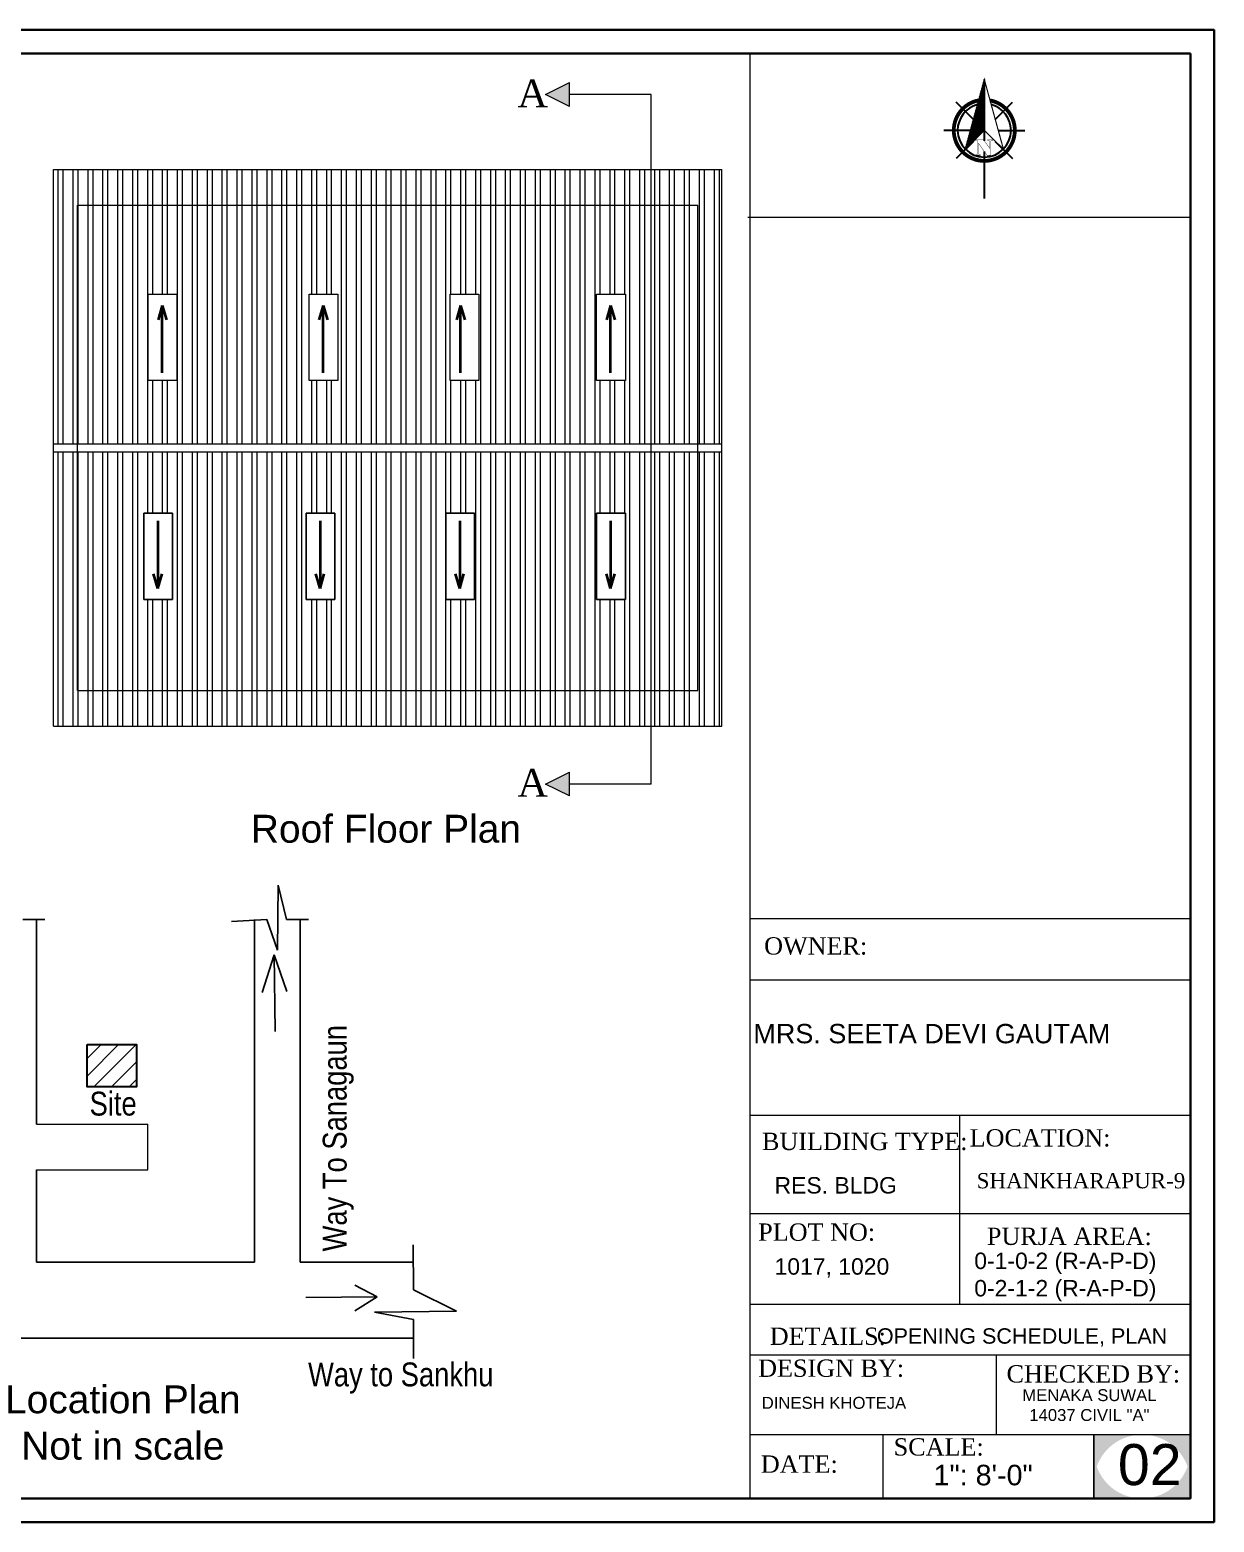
# Model space of a CAD drawing. Header units: inches. Extents: x 45643 to 78083, y -17830 to -3084.
# Drawn here: x 49641 to 50237, y -7072 to -6321 of the extents above; entities that cross this region are included whole.
import ezdxf

# ---------------------------------------------------------------- set-up
doc = ezdxf.new("R2010")
doc.units = ezdxf.units.IN
doc.header["$MEASUREMENT"] = 0
doc.linetypes.add('DASHED2', pattern=[0.375, 0.25, -0.125])
for name, color, linetype, lineweight in [('DIM_LINE', 165, 'Continuous', 15), ('door', 3, 'Continuous', 13), ('DW-SEC', 24, 'Continuous', 25), ('REBARS', 50, 'Continuous', 20), ('river', 7, 'DASHED2', 25), ('Siteplan', 7, 'Continuous', 30), ('Text', 7, 'Continuous', 9), ('WALL', 240, 'Continuous', 30), ('WALL - A', 1, 'Continuous', 40)]:
    doc.layers.add(name, color=color, linetype=linetype, lineweight=lineweight)
doc.layers.add('DIMENSION', color=5, linetype='Continuous')
doc.layers.add('DIMENTION', color=8, linetype='Continuous')
doc.layers.add('Normal Wall', color=7, linetype='Continuous', lineweight=35, true_color=0xffaf89)
doc.layers.add('Rear Wall', color=7, linetype='Continuous', lineweight=20, true_color=0xd4e480)
doc.styles.add('DIM', font='', dxfattribs={"height": 100})
doc.styles.get("Standard").update_dxf_attribs({"font": 'times.ttf'})
doc.styles.add('SwissBT', font='swiss.ttf', dxfattribs={"height": 12})
doc.styles.get('DIM').set_extended_font_data('VNI-Helve-Condense')
pattern_1 = [(90, (-310306.9025, 22564.6675), (-7.5, 0), []), (90, (-310304.4025, 22567.1675), (-7.5, 0), [])]

# ---------------------------------------------------------------- blocks, each defined once
blk = doc.blocks.new('*X798')
at = {"color": 0}
for p, q in [((146.95, -410.95), (147.62, -410.29)), ((147.15, -410.22), (147.62, -409.76)), ((147.35, -409.49), (147.62, -409.23)), ((147.55, -408.76), (147.62, -408.7)), ((145.56, -416.06), (147.62, -414)), ((145.76, -415.33), (147.62, -413.47)), ((145.96, -414.6), (147.62, -412.94)), ((146.16, -413.87), (147.62, -412.41)), ((146.36, -413.14), (147.62, -411.88)), ((146.55, -412.41), (147.62, -411.35)), ((146.75, -411.68), (147.62, -410.82)), ((143.96, -421.9), (147.62, -418.24)), ((144.16, -421.17), (147.62, -417.71)), ((144.36, -420.44), (147.62, -417.18)), ((144.56, -419.71), (147.62, -416.65)), ((144.76, -418.98), (147.62, -416.12)), ((144.96, -418.25), (147.62, -415.59)), ((145.16, -417.52), (147.62, -415.06)), ((145.36, -416.79), (147.62, -414.53)), ((142.76, -426.28), (147.62, -421.42)), ((142.96, -425.55), (147.62, -420.89)), ((143.16, -424.82), (147.62, -420.36)), ((143.36, -424.09), (147.62, -419.83)), ((143.56, -423.36), (147.62, -419.3)), ((143.76, -422.63), (147.62, -418.77))]:
    blk.add_line(p, q, dxfattribs=at)
blk = doc.blocks.new('NORTH_15')
for p, q in [((0, 3.66), (0, 10.62)), ((-2.87, 2.87), (-7.37, 7.37)), ((2.87, 2.87), (7.37, 7.37)), ((-13.37, 0), (2.72, 0)), ((5.49, 0), (17.83, 0)), ((-2.87, -2.87), (-7.37, -7.37)), ((0, -3.66), (0, -10.62)), ((2.87, -2.87), (7.37, -7.37))]:
    blk.add_line(p, q)
at = {"const_width": 1}
for points in [[(0, -8, 1), (0, 8, 0.359415), (-7.86, 1.52, 1)], [(-7.86, -1.52, 0.359415), (0, -8, 1)]]:
    blk.add_lwpolyline(points, format="xyb", dxfattribs=at)
for points, const_width in [([(4.96, -5.01), (-13.37, 0), (4.9, 5), (0, 0), (4.96, -5.01)], 0.3), ([(5.93, -1.55), (6, -1.55), (6.07, -1.54), (6.13, -1.53), (6.17, -1.52), (6.22, -1.51), (6.26, -1.49), (6.28, -1.47), (6.3, -1.45), (6.32, -1.42), (6.33, -1.39), (6.35, -1.34), (6.36, -1.29), (6.37, -1.23), (6.38, -1.16), (6.38, -1.08), (6.38, -1), (6.54, -1), (6.54, -2.34), (6.38, -2.34), (6.38, -2.3), (6.38, -2.23), (6.38, -2.16), (6.37, -2.09), (6.36, -2.04), (6.35, -1.99), (6.33, -1.95), (6.32, -1.91), (6.3, -1.88), (6.28, -1.86), (6.26, -1.83), (6.22, -1.81), (6.18, -1.8), (6.13, -1.78), (6.07, -1.77), (6.01, -1.76), (5.95, -1.76), (2.66, -1.76), (2.66, -2.34), (2.5, -2.34), (2.5, -0.16), (4.71, 1.44), (3.14, 1.44), (3.07, 1.44), (3, 1.43), (2.94, 1.42), (2.89, 1.41), (2.85, 1.4), (2.81, 1.38), (2.78, 1.36), (2.76, 1.34), (2.74, 1.31), (2.72, 1.27), (2.7, 1.22), (2.69, 1.17), (2.68, 1.11), (2.67, 1.04), (2.66, 0.97), (2.66, 0.89), (2.66, 0.87), (2.5, 0.87), (2.5, 2.21), (2.66, 2.21), (2.66, 2.17), (2.66, 2.09), (2.67, 2.03), (2.68, 1.97), (2.69, 1.91), (2.7, 1.86), (2.71, 1.82), (2.73, 1.78), (2.75, 1.76), (2.77, 1.74), (2.8, 1.72), (2.85, 1.7), (2.89, 1.68), (2.94, 1.67), (3, 1.66), (3.07, 1.66), (3.14, 1.66), (6.54, 1.66), (6.54, 0.75), (3.33, -1.55), (5.93, -1.55), (5.93, -1.55)], 0.1)]:
    blk.add_lwpolyline(points, dxfattribs=dict(const_width=const_width))
for start, end in [(90, 164.973), (270, 90), (195.027, 270)]:
    blk.add_arc((0, 0), 7, start, end)
at = {"rotation": 90}
blk.add_blockref('*X798', (-421.89, -147.62), dxfattribs=at)
blk = doc.blocks.new('A$C0BDB7EE9')
at = {"layer": 'Siteplan', "xscale": 2.999999999999779, "yscale": 2.999999999999779, "zscale": 2.999999999999779, "rotation": 247.8612575918487}
blk.add_blockref('NORTH_15', (20.2, 49.5), dxfattribs=at)
blk = doc.blocks.new('A$C327B4BBD')
at = {"layer": 'DIMENTION', "ltscale": 0.3, "xscale": 1.171875000000082, "yscale": 1.171875000000082, "zscale": 1.171875000000082, "rotation": 112.1387424081494}
blk.add_blockref('A$C0BDB7EE9', (16.1, 0), dxfattribs=at)

msp = doc.modelspace()

# ---------------------------------------------------------------- hatches: boundary and pattern name
at = {"linetype": 'ByBlock', "lineweight": 5}
for points in [[(49900.65, -6353.92), (49912.65, -6359.92), (49912.65, -6347.92)], [(49900.65, -6700.66), (49912.65, -6706.66), (49912.65, -6694.66)]]:
    msp.add_hatch(color=7, dxfattribs=at).paths.add_polyline_path(points)
msp.add_hatch(color=0).paths.add_polyline_path([(50225.04, -7027.86), (50200.73, -7027.86, -0.414214), (50225.04, -7052.17)])
at = {"layer": 'DIM_LINE'}
h = msp.add_hatch(dxfattribs=at)
h.set_pattern_fill('ANSI32', color=256, scale=20, angle=45)
h.set_pattern_definition(pattern_1)
h.paths.add_polyline_path([(49653.27, -6391.57), (49653.27, -6529.57), (49665.27, -6529.57), (49665.27, -6409.57), (49977.27, -6409.57), (49977.27, -6529.57), (49989.27, -6529.57), (49989.27, -6391.57)])
h = msp.add_hatch(dxfattribs=at)
h.set_pattern_fill('ANSI32', color=256, scale=20, angle=45)
h.set_pattern_definition(pattern_1)
h.paths.add_polyline_path([(49977.27, -6529.57), (49977.27, -6409.57), (49665.27, -6409.57), (49665.27, -6529.57)])
h.paths.add_polyline_path([(49852.68, -6497.68), (49852.68, -6454.36), (49867.13, -6454.36), (49867.13, -6497.68)], flags=16)
h.paths.add_polyline_path([(49796.23, -6497.68), (49781.78, -6497.68), (49781.78, -6454.36), (49796.23, -6454.36)], flags=16)
h.paths.add_polyline_path([(49926.38, -6497.68), (49926.38, -6454.36), (49940.83, -6454.36), (49940.83, -6497.68)], flags=16)
h.paths.add_polyline_path([(49715.31, -6497.68), (49700.86, -6497.68), (49700.86, -6454.36), (49715.31, -6454.36)], flags=16)
h = msp.add_hatch(dxfattribs=at)
h.set_pattern_fill('ANSI32', color=256, scale=20, angle=45)
h.set_pattern_definition(pattern_1)
h.paths.add_polyline_path([(49989.27, -6671.57), (49989.27, -6533.57), (49977.27, -6533.57), (49977.27, -6653.57), (49665.27, -6653.57), (49665.27, -6533.57), (49653.27, -6533.57), (49653.27, -6671.57)])
h = msp.add_hatch(dxfattribs=at)
h.set_pattern_fill('ANSI32', color=256, scale=20, angle=45)
h.set_pattern_definition(pattern_1)
h.paths.add_polyline_path([(49977.27, -6653.57), (49977.27, -6533.57), (49665.27, -6533.57), (49665.27, -6653.57)])
h.paths.add_polyline_path([(49780.26, -6564.51), (49794.71, -6564.51), (49794.71, -6607.83), (49780.26, -6607.83)], flags=16)
h.paths.add_polyline_path([(49850.47, -6607.83), (49850.47, -6564.51), (49864.92, -6564.51), (49864.92, -6607.83)], flags=16)
h.paths.add_polyline_path([(49926.38, -6607.83), (49926.38, -6564.51), (49940.83, -6564.51), (49940.83, -6607.83)], flags=16)
h.paths.add_polyline_path([(49698.65, -6564.51), (49713.1, -6564.51), (49713.1, -6607.83), (49698.65, -6607.83)], flags=16)
at = {"layer": 'DW-SEC'}
h = msp.add_hatch(dxfattribs=at)
h.set_pattern_fill('ANSI31', color=256, scale=50)
h.set_pattern_definition([(45, (-71832.617, 5743.637), (-4.41941738, 4.41941738), [])])
h.paths.add_polyline_path([(49670.11, -6852.99), (49695, -6852.99), (49695, -6831.74), (49670.11, -6831.74)])
at = {"layer": 'Text'}
for points in [[(50200.73, -7027.86), (50176.42, -7027.86), (50176.42, -7052.17, -0.414214)], [(50200.73, -7027.86), (50176.42, -7027.86), (50176.42, -7052.17, -0.414214)], [(50225.04, -7027.86), (50200.73, -7027.86, -0.414214), (50225.04, -7052.17)], [(50176.42, -7035.68), (50176.42, -7059.99), (50200.73, -7059.99, -0.414214)], [(50176.42, -7035.68), (50176.42, -7059.99), (50200.73, -7059.99, -0.414214)], [(50225.04, -7035.68, -0.414214), (50200.73, -7059.99), (50225.04, -7059.99)], [(50225.04, -7035.68, -0.414214), (50200.73, -7059.99), (50225.04, -7059.99)]]:
    msp.add_hatch(color=0, dxfattribs=at).paths.add_polyline_path(points)

# ---------------------------------------------------------------- linework, layer by layer
at = {"color": 7, "linetype": 'ByBlock', "lineweight": 5}
for p, q in [((49900.65, -6353.92), (49912.65, -6347.92)), ((49912.65, -6359.92), (49912.65, -6347.92)), ((49912.65, -6359.92), (49900.65, -6353.92)), ((49953.82, -6353.92), (49912.65, -6353.92)), ((49953.82, -6700.66), (49953.82, -6353.92)), ((49900.65, -6700.66), (49912.65, -6694.66)), ((49912.65, -6706.66), (49912.65, -6694.66)), ((49912.65, -6706.66), (49900.65, -6700.66)), ((49953.82, -6700.66), (49912.65, -6700.66))]:
    msp.add_line(p, q, dxfattribs=at)
at = {"color": 0}
msp.add_line((50176.42, -7027.86), (50176.42, -7059.99), dxfattribs=at)
msp.add_line((50176.42, -7027.86), (50176.42, -7059.99), dxfattribs=at)
at = {"layer": 'DIM_LINE'}
for points in [[(49700.86, -6454.36), (49715.31, -6454.36), (49715.31, -6497.68), (49700.86, -6497.68)], [(49781.78, -6454.36), (49796.23, -6454.36), (49796.23, -6497.68), (49781.78, -6497.68)], [(49926.38, -6454.36), (49940.83, -6454.36), (49940.83, -6497.68), (49926.38, -6497.68)], [(49698.65, -6607.83), (49713.1, -6607.83), (49713.1, -6564.51), (49698.65, -6564.51)], [(49780.26, -6607.83), (49794.71, -6607.83), (49794.71, -6564.51), (49780.26, -6564.51)], [(49850.47, -6607.83), (49864.92, -6607.83), (49864.92, -6564.51), (49850.47, -6564.51)], [(49926.38, -6607.83), (49940.83, -6607.83), (49940.83, -6564.51), (49926.38, -6564.51)]]:
    msp.add_lwpolyline(points, close=True, dxfattribs=at)
at = {"layer": 'DIMENSION', "ltscale": 7}
for p, q in [((49754.34, -6941.15), (49644.66, -6941.15)), ((49834.23, -6979.38), (49548.67, -6979.38))]:
    msp.add_line(p, q, dxfattribs=at)
at = {"layer": 'door', "ltscale": 0.5}
for p, q in [((49653.27, -6671.57), (49653.27, -6391.57)), ((49653.27, -6391.57), (49989.27, -6391.57)), ((49989.27, -6671.57), (49989.27, -6391.57)), ((49665.27, -6653.57), (49665.27, -6409.57)), ((49665.27, -6409.57), (49977.27, -6409.57)), ((49977.27, -6653.57), (49977.27, -6409.57)), ((49653.27, -6529.57), (49989.27, -6529.57)), ((49653.27, -6533.57), (49989.27, -6533.57)), ((49665.27, -6653.57), (49977.27, -6653.57)), ((49653.27, -6671.57), (49989.27, -6671.57)), ((49644.66, -6871.74), (49700.59, -6871.74)), ((49700.59, -6894.68), (49700.59, -6871.74)), ((49644.66, -6894.68), (49700.59, -6894.68))]:
    msp.add_line(p, q, dxfattribs=at)
for points in [[(49700.86, -6454.36), (49715.31, -6454.36), (49715.31, -6497.68), (49700.86, -6497.68)], [(49852.68, -6454.36), (49867.13, -6454.36), (49867.13, -6497.68), (49852.68, -6497.68)], [(49698.65, -6564.51), (49713.1, -6564.51), (49713.1, -6607.83), (49698.65, -6607.83)], [(49780.26, -6564.51), (49794.71, -6564.51), (49794.71, -6607.83), (49780.26, -6607.83)], [(49850.47, -6564.51), (49864.92, -6564.51), (49864.92, -6607.83), (49850.47, -6607.83)], [(49926.38, -6564.51), (49940.83, -6564.51), (49940.83, -6607.83), (49926.38, -6607.83)]]:
    msp.add_lwpolyline(points, close=True, dxfattribs=at)
at = {"layer": 'Normal Wall'}
for points in [[(49178.94, -6321.37), (50236.95, -6321.37), (50236.95, -7071.89), (49178.94, -7071.89)], [(49178.94, -6321.37), (50236.95, -6321.37), (50236.95, -7071.89), (49178.94, -7071.89)], [(50225.04, -6333.27), (49202.76, -6333.27), (49202.76, -7059.99), (50225.04, -7059.99)], [(50225.04, -6333.27), (49202.76, -6333.27), (49202.76, -7059.99), (50225.04, -7059.99)]]:
    msp.add_lwpolyline(points, close=True, dxfattribs=at)
at = {"layer": 'Rear Wall'}
for p, q in [((50003.62, -6777.54), (50003.62, -6333.27)), ((50002.44, -6415.57), (50225.04, -6415.57)), ((50003.62, -6768.28), (50225.04, -6768.28)), ((50003.62, -6768.28), (50225.04, -6768.28)), ((50003.62, -6768.28), (50225.04, -6768.28)), ((50003.62, -6768.28), (50225.04, -6768.28)), ((50003.62, -6799.08), (50225.04, -6799.08)), ((50003.62, -6799.08), (50225.04, -6799.08)), ((50003.62, -6867.14), (50225.04, -6867.14)), ((50003.62, -6867.14), (50225.04, -6867.14)), ((50108.89, -6867.14), (50108.89, -6953.04)), ((50108.89, -6867.14), (50108.89, -6962.31)), ((50003.62, -6916.63), (50225.04, -6916.63)), ((50003.62, -6916.63), (50225.04, -6916.63)), ((50003.62, -6962.31), (50225.04, -6962.31)), ((50003.62, -6987.74), (50225.04, -6987.74)), ((50003.62, -6987.74), (50225.04, -6987.74)), ((50127.47, -7027.86), (50127.47, -6987.74)), ((50127.47, -7027.86), (50127.47, -6987.74)), ((50003.62, -7027.86), (50225.04, -7027.86)), ((50003.62, -7027.86), (50225.04, -7027.86)), ((50070.36, -7027.86), (50070.36, -7059.99)), ((50070.36, -7027.86), (50070.36, -7059.99))]:
    msp.add_line(p, q, dxfattribs=at)
msp.add_lwpolyline([(50003.62, -6768.28), (50225.04, -6768.28), (50225.04, -7059.99), (50003.62, -7059.99)], close=True, dxfattribs=at)
msp.add_lwpolyline([(50003.62, -6768.28), (50225.04, -6768.28), (50225.04, -7059.99), (50003.62, -7059.99)], close=True, dxfattribs=at)
at = {"layer": 'river', "color": 1, "linetype": 'Continuous', "ltscale": 10}
for p, q in [((49766.13, -6751.59), (49765.81, -6784.25)), ((49770.43, -6768.8), (49766.13, -6751.59)), ((49648.8, -6768.8), (49637.81, -6768.8)), ((49644.66, -6871.74), (49644.66, -6768.8)), ((49760.56, -6768.8), (49742.71, -6769.75)), ((49754.34, -6941.15), (49754.34, -6768.8)), ((49765.81, -6784.25), (49760.56, -6768.8)), ((49781.43, -6768.8), (49770.43, -6768.8)), ((49777.28, -6941.15), (49777.28, -6768.8)), ((49764.22, -6786.6), (49758.17, -6805.56)), ((49764.63, -6825.1), (49764.22, -6786.6)), ((49764.22, -6786.6), (49770.59, -6804.93)), ((49644.66, -6941.15), (49644.66, -6894.68)), ((49834.23, -6955.01), (49834.08, -6932.38)), ((49777.28, -6941.15), (49834.14, -6941.15)), ((49834.14, -6941.15), (49777.28, -6941.15)), ((49816.05, -6958.51), (49804.82, -6952.78)), ((49855.9, -6965.84), (49834.23, -6955.01)), ((49780.1, -6958.89), (49816.05, -6958.51)), ((49816.05, -6958.51), (49804.82, -6965.6)), ((49814.64, -6966.32), (49855.9, -6965.84)), ((49834.23, -6969.98), (49814.64, -6966.32)), ((49834.23, -6989.58), (49834.23, -6969.98))]:
    msp.add_line(p, q, dxfattribs=at)
at = {"layer": 'WALL'}
msp.add_lwpolyline([(49670.11, -6831.74), (49695, -6831.74), (49695, -6852.99), (49670.11, -6852.99)], close=True, dxfattribs=at)
at = {"layer": 'WALL - A'}
for p, q in [((49707.89, -6459.94), (49705.77, -6467.24)), ((49707.89, -6493.92), (49707.89, -6459.94)), ((49707.89, -6459.94), (49710.02, -6467.24)), ((49788.81, -6459.94), (49786.69, -6467.24)), ((49788.81, -6493.92), (49788.81, -6459.94)), ((49788.81, -6459.94), (49790.94, -6467.24)), ((49857.97, -6459.94), (49855.84, -6467.24)), ((49857.97, -6493.92), (49857.97, -6459.94)), ((49857.97, -6459.94), (49860.1, -6467.24)), ((49933.41, -6459.94), (49931.29, -6467.24)), ((49933.41, -6493.92), (49933.41, -6459.94)), ((49933.41, -6459.94), (49935.54, -6467.24)), ((49705.68, -6568.27), (49705.68, -6602.25)), ((49787.29, -6568.27), (49787.29, -6602.25)), ((49857.5, -6568.27), (49857.5, -6602.25)), ((49933.41, -6568.27), (49933.41, -6602.25)), ((49705.68, -6602.25), (49703.56, -6594.95)), ((49705.68, -6602.25), (49707.81, -6594.95)), ((49787.29, -6602.25), (49785.16, -6594.95)), ((49787.29, -6602.25), (49789.41, -6594.95)), ((49857.5, -6602.25), (49855.38, -6594.95)), ((49857.5, -6602.25), (49859.63, -6594.95)), ((49933.41, -6602.25), (49931.29, -6594.95)), ((49933.41, -6602.25), (49935.54, -6594.95))]:
    msp.add_line(p, q, dxfattribs=at)

# ---------------------------------------------------------------- block references
at = {"layer": 'REBARS', "xscale": 0.5459999999999999, "yscale": 0.5459999999999999, "zscale": 0.5459999999999999, "rotation": 270}
msp.add_blockref('A$C327B4BBD', (50121.31, -6397.35), dxfattribs=at)

# ---------------------------------------------------------------- texts
at = {"color": 0}
for s, p in [('OWNER:', (50010.62, -6786.43)), ('LOCATION:', (50113.96, -6882.97))]:
    msp.add_text(s, height=8.704, dxfattribs=at).set_placement(p)
at = {"color": 7, "linetype": 'ByBlock', "lineweight": 5, "char_height": 14}
for s, insert, width, attachment_point in [('A', (49886.55, -6346.3), 26.5803, 1), ('A', (49886.55, -6693.04), 26.5803, 1), ('{\\fArial CE|b0|i0|c0|p34;Roof\\fArial CE|b0|i0|c238|p34; Floor Plan}', (49820.41, -6723.25), 235.547, 5), ('{\\fArial CE|b0|i0|c0|p34;Location Plan\\PNot in scale}', (49688.09, -7021.89), 235.547, 5)]:
    msp.add_mtext(s, dxfattribs=dict(at, insert=insert, width=width, attachment_point=attachment_point))
at = {"layer": 'Text', "color": 0}
for s, height, p in [('OWNER:', 8.704, (50010.62, -6786.43)), ('LOCATION:', 8.704, (50113.96, -6882.97)), ('CHECKED BY:', 8.7044, (50132.53, -7001.66)), ('CHECKED BY:', 8.7044, (50132.53, -7001.66)), ('SCALE:', 8.704, (50075.76, -7038.4)), ('SCALE:', 8.704, (50075.76, -7038.4))]:
    msp.add_text(s, height=height, dxfattribs=at).set_placement(p)
at = {"layer": 'Text', "color": 0, "linetype": 'ByBlock', "style": 'SwissBT'}
for s, insert, char_height, width, attachment_point in [('MRS. SEETA DEVI GAUTAM', (50094.96, -6821.33), 9.72, 217.5111, 2), ('OPENING SCHEDULE, PLAN', (50067.34, -6974.39), 7.7396, 268.5322, 1), ('DINESH KHOTEJA', (50009.41, -7008.88), 6, 201.5276, 1), ('MENAKA SUWAL\\P14037 CIVIL "A"', (50174.21, -7005.01), 6, 88.5492, 2)]:
    msp.add_mtext(s, dxfattribs=dict(at, insert=insert, char_height=char_height, width=width, attachment_point=attachment_point))
at = {"layer": 'Text', "ltscale": 7, "char_height": 12, "width": 245.0767, "attachment_point": 1, "style": 'DIM'}
for s, insert, rotation in [('Way To Sanagaun', (49788.63, -6935.73), 90), ('Site', (49671.36, -6855.41), 0.03075), ('Way to Sankhu', (49781.23, -6991.62), 0.03075)]:
    msp.add_mtext(s, dxfattribs=dict(at, insert=insert, rotation=rotation))
at = {"layer": 'Text', "color": 0, "attachment_point": 1}
for s, insert, char_height, width in [('BUILDING TYPE:', (50009.54, -6876.05), 8.7044, 148.5551), ('BUILDING TYPE:', (50009.54, -6876.05), 8.7044, 148.5551), ('PLOT NO: ', (50007.64, -6921.66), 8.704, 138.0271), ('PLOT NO: ', (50007.64, -6921.66), 8.704, 138.0271), ('PURJA AREA:', (50122.65, -6923.77), 8.7044, 197.5821), ('PURJA AREA:', (50122.65, -6923.77), 8.7044, 197.5821), ('DETAILS: ', (50013.45, -6974.05), 8.704, 138.0271), ('DESIGN BY:', (50007.6, -6990.1), 8.704, 138.0271), ('DESIGN BY:', (50007.6, -6990.1), 8.704, 138.0271), ('DATE:', (50008.95, -7038.33), 8.704, 34.8177)]:
    msp.add_mtext(s, dxfattribs=dict(at, insert=insert, char_height=char_height, width=width))
at = {"layer": 'Text', "color": 0, "linetype": 'ByBlock', "insert": (50117.49, -6896.32), "char_height": 7.6711, "attachment_point": 1}
msp.add_mtext_dynamic_manual_height_columns('SHANKHARAPUR-9', width=381.0351, gutter_width=1.53, heights=[0], dxfattribs=at)
at = {"layer": 'Text', "color": 0, "style": 'SwissBT'}
for s, insert, char_height, width, attachment_point in [('RES. BLDG', (50015.85, -6898.35), 8.256, 163.2142, 1), ('RES. BLDG', (50015.85, -6898.35), 8.256, 163.2142, 1), ('1017, 1020', (50015.85, -6939.17), 8.256, 163.2142, 1), ('0-1-0-2 (R-A-P-D)\\P0-2-1-2 (R-A-P-D)', (50162.11, -6936.34), 8.2555, 163.2142, 2), ('02', (50188.53, -7032.63), 20.639, 20.1585, 1)]:
    msp.add_mtext(s, dxfattribs=dict(at, insert=insert, char_height=char_height, width=width, attachment_point=attachment_point))
at = {"layer": 'Text', "color": 0, "ltscale": 0.5, "insert": (50095.84, -7043.04), "char_height": 10.319, "width": 127.5344, "attachment_point": 1, "style": 'SwissBT'}
msp.add_mtext('1": 8\'-0"', dxfattribs=at)
msp.add_mtext('1": 8\'-0"', dxfattribs=at)

doc.saveas('drawing.dxf')
